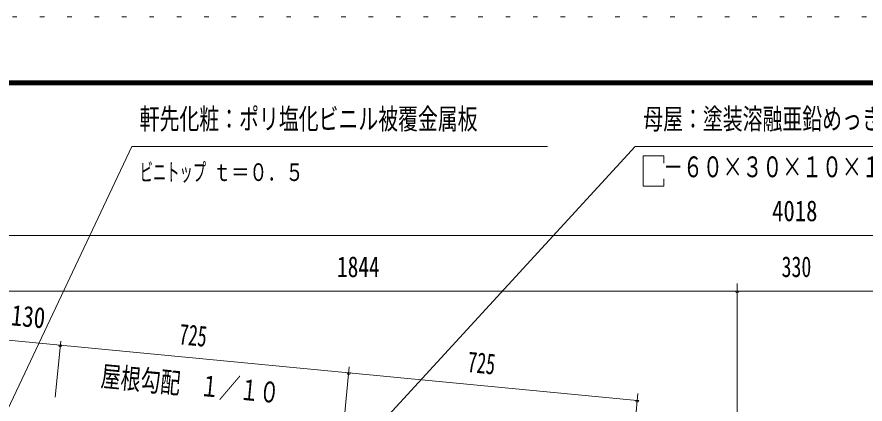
# Model space of a CAD drawing. Units: millimetres, scale not verified. Extents: x -34086 to 34091, y -14700 to 14700.
# Drawn here: x 17031 to 24458, y 11308 to 14700 of the extents above; entities that cross this region are included whole.
import ezdxf
from ezdxf.enums import TextEntityAlignment as Align

# ---------------------------------------------------------------- set-up
doc = ezdxf.new("R2010")
doc.units = ezdxf.units.MM
doc.header["$LTSCALE"] = 80
doc.linetypes.add('USER4', pattern=[3, 0.5, -2.5])
for name, color, linetype, lineweight in [('0-A_2-52DIM', 3, 'Continuous', 18), ('0-C_F-F1PAPER', 5, 'Continuous', 18), ('0-D_F-E_J_ADD', 5, 'USER4', 18)]:
    doc.layers.add(name, color=color, linetype=linetype, lineweight=lineweight)
doc.styles.add('ＭＳ ゴシック', font='')
doc.styles.get('ＭＳ ゴシック').set_extended_font_data('MS Gothic')

msp = doc.modelspace()

# ---------------------------------------------------------------- linework, layer by layer
at = {"layer": '0-A_2-52DIM'}
for p, q in [((22445.75, 13565.9), (19832.82, 10718.92)), ((22445.75, 13565.9), (25455.75, 13565.9)), ((22696.04, 13215.9), (22696.04, 13281.46)), ((16884.25, 12785.45), (30947.24, 12785.45)), ((23338.25, 9377.93), (23338.25, 12365.45)), ((30947.24, 12295.45), (16884.25, 12295.45)), ((23352.25, 12295.45), (23324.25, 12295.45)), ((22462.38, 11337.56), (16954.36, 11867.92)), ((17413.96, 11857.32), (17366.86, 11368.11)), ((17424.76, 11823.97), (17396.76, 11823.97)), ((19892.68, 11124.9), (19941.6, 11633.02)), ((19950.57, 11580.76), (19922.57, 11580.76)), ((22418.5, 10881.69), (22468.46, 11400.62)), ((22476.38, 11337.55), (22448.38, 11337.55))]:
    msp.add_line(p, q, dxfattribs=at)
for points in [[(16900.98, 11158.64), (18035.75, 13565.9), (21675.74, 13565.9)], [(22696.04, 13215.9), (22515.75, 13215.9), (22515.75, 13483.91), (22696.04, 13483.91), (22696.04, 13418.38)]]:
    msp.add_lwpolyline(points, dxfattribs=at)
for centre in [(23338.25, 12295.45), (17410.76, 11823.97), (19936.57, 11580.76), (22462.38, 11337.55)]:
    msp.add_arc(centre, 14, 180, 0, dxfattribs=at)
at = {"layer": '0-C_F-F1PAPER'}
for points in [[(33390.86, -14000), (-6789.13, -14000), (-6789.13, 14140), (33390.86, 14140)], [(33387.36, -13996.5), (-6785.63, -13996.5), (-6785.63, 14136.5), (33387.36, 14136.5)], [(33383.86, -13993), (-6782.13, -13993), (-6782.13, 14133), (33383.86, 14133)], [(33380.36, -13989.5), (33380.36, 14129.5), (-6778.63, 14129.5), (-6778.63, -13989.5)], [(33376.86, -13986), (-6775.13, -13986), (-6775.13, 14126), (33376.86, 14126)], [(33373.36, -13982.5), (33373.36, 14122.5), (-6771.63, 14122.5), (-6771.63, -13982.5)], [(33369.86, -13979), (-6768.13, -13979), (-6768.13, 14119), (33369.86, 14119)], [(33366.37, -13975.5), (33366.37, 14115.5), (-6764.63, 14115.5), (-6764.63, -13975.5)], [(33362.86, -13972), (33362.86, 14112), (-6761.13, 14112), (-6761.13, -13972)], [(33359.36, -13968.5), (33359.36, 14108.5), (-6757.63, 14108.5), (-6757.63, -13968.5)], [(33355.86, -13965), (-6754.13, -13965), (-6754.13, 14105), (33355.86, 14105)]]:
    msp.add_lwpolyline(points, close=True, dxfattribs=at)
at = {"layer": '0-D_F-E_J_ADD'}
msp.add_lwpolyline([(34090.87, -14700), (-7489.13, -14700), (-7489.13, 14700), (34090.87, 14700)], close=True, dxfattribs=at)

# ---------------------------------------------------------------- texts
at = {"layer": '0-A_2-52DIM', "color": 7, "style": 'ＭＳ ゴシック'}
for s, height, width, p in [('軒先化粧：ポリ塩化ビニル被覆金属板', 182.3, 0.7, (18105.75, 13660.78)), ('母屋：塗装溶融亜鉛めっき鋼板', 182.3, 0.7, (22515.75, 13660.78)), ('\u3000－６０×３０×１０×１．６', 182.3, 0.7, (22515.75, 13240.77)), ('ビニトップ ', 155, 0.55, (18105.75, 13215.9)), ('ｔ＝０．５', 155, 0.75, (18748.73, 13215.9)), ('4018', 182.3, 0.8, (23644.14, 12855.45)), ('1844', 182.3, 0.75, (19834.67, 12365.45)), ('330', 182.3, 0.7, (23726.99, 12365.45))]:
    msp.add_text(s, height=height, dxfattribs=dict(at, width=width)).set_placement(p, align=Align.BOTTOM_LEFT)
for s, rotation, width, p in [('130', 354.5, 0.8, (16967.88, 11944.35)), ('725', 354.5, 0.65, (18439.53, 11777.65)), ('725', 354.501, 0.65, (20965.34, 11534.44)), ('屋根勾配\u3000１／１０', 354.5, 0.7, (17754.54, 11409.87))]:
    msp.add_text(s, height=182.3, rotation=rotation, dxfattribs=dict(at, width=width)).set_placement(p, align=Align.BOTTOM_LEFT)

doc.saveas('drawing.dxf')
